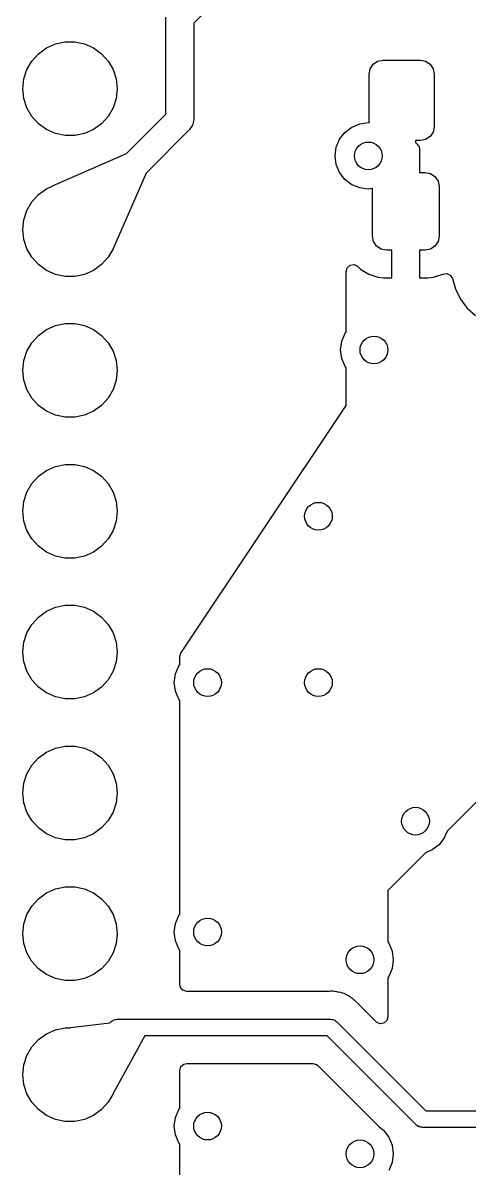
# Model space of a CAD drawing. Extents: x 90 to 175, y -109.5 to -35.9.
# Drawn here: x 108.17 to 116.22, y -81.26 to -60.6 of the extents above; entities that cross this region are included whole.
import ezdxf

# ---------------------------------------------------------------- set-up
doc = ezdxf.new("R2010")
doc.units = 0
doc.layers.add('BLACK', color=7, linetype='CONTINUOUS')

msp = doc.modelspace()

# ---------------------------------------------------------------- linework, layer by layer
at = {"layer": 'BLACK', "linetype": 'CONTINUOUS'}
for p, q in [((113.176777, -58.676777), (111.25, -60.603554)), ((110.75, -62.246446), (110.75, -60.5)), ((111.25, -60.603554), (111.25, -62.349994)), ((108.451239, -61.158327), (108.595, -61.053878)), ((108.595, -61.053878), (108.757336, -60.981602)), ((108.757336, -60.981602), (108.931151, -60.944656)), ((108.931151, -60.944656), (109.108849, -60.944656)), ((109.108849, -60.944656), (109.282664, -60.981602)), ((109.282664, -60.981602), (109.445, -61.053878)), ((109.445, -61.053878), (109.588761, -61.158327)), ((108.243486, -61.444274), (108.332336, -61.290383)), ((108.332336, -61.290383), (108.451239, -61.158327)), ((109.588761, -61.158327), (109.707664, -61.290383)), ((109.707664, -61.290383), (109.796514, -61.444274)), ((114.485723, -61.348223), (114.566829, -61.29403)), ((114.566829, -61.29403), (114.6625, -61.275)), ((114.6625, -61.275), (115.3375, -61.275)), ((115.3375, -61.275), (115.433171, -61.29403)), ((115.433171, -61.29403), (115.514277, -61.348223)), ((108.188575, -61.613275), (108.243486, -61.444274)), ((109.796514, -61.444274), (109.851425, -61.613275)), ((114.4125, -61.525), (114.43153, -61.429329)), ((114.4125, -62.401645), (114.4125, -61.525)), ((114.43153, -61.429329), (114.485723, -61.348223)), ((115.514277, -61.348223), (115.56847, -61.429329)), ((115.56847, -61.429329), (115.5875, -61.525)), ((115.5875, -61.525), (115.5875, -62.475)), ((108.17, -61.79), (108.188575, -61.613275)), ((109.851425, -61.613275), (109.87, -61.79)), ((108.188575, -61.966725), (108.17, -61.79)), ((109.87, -61.79), (109.851425, -61.966725)), ((108.243486, -62.135726), (108.188575, -61.966725)), ((108.332336, -62.289617), (108.243486, -62.135726)), ((109.796514, -62.135726), (109.707664, -62.289617)), ((109.851425, -61.966725), (109.796514, -62.135726)), ((108.451239, -62.421673), (108.332336, -62.289617)), ((109.707664, -62.289617), (109.588761, -62.421673)), ((110.042176, -62.954269), (110.75, -62.246446)), ((111.250001, -62.35), (111.23097, -62.445671)), ((111.25, -62.349994), (111.250001, -62.35)), ((108.595, -62.526122), (108.451239, -62.421673)), ((108.757336, -62.598398), (108.595, -62.526122)), ((109.445, -62.526122), (109.282664, -62.598398)), ((109.588761, -62.421673), (109.445, -62.526122)), ((111.176777, -62.526777), (110.396515, -63.307038)), ((111.23097, -62.445671), (111.176777, -62.526777)), ((113.880385, -62.7), (113.975736, -62.575736)), ((113.975736, -62.575736), (114.1, -62.480385)), ((114.1, -62.480385), (114.244709, -62.420445)), ((114.244709, -62.420445), (114.4, -62.4)), ((114.4, -62.4), (114.4125, -62.401645)), ((115.56847, -62.570671), (115.514277, -62.651777)), ((115.5875, -62.475), (115.56847, -62.570671)), ((108.931151, -62.635344), (108.757336, -62.598398)), ((109.108849, -62.635344), (108.931151, -62.635344)), ((109.282664, -62.598398), (109.108849, -62.635344)), ((113.820445, -62.844709), (113.880385, -62.7)), ((115.3375, -62.725), (115.25, -62.725)), ((115.25, -62.725), (115.25, -62.76)), ((115.25, -62.76), (115.286319, -62.796319)), ((115.433171, -62.70597), (115.3375, -62.725)), ((115.514277, -62.651777), (115.433171, -62.70597)), ((108.705191, -63.540099), (110.037982, -62.954359)), ((110.037982, -62.954359), (110.042176, -62.954269)), ((113.8, -63), (113.820445, -62.844709)), ((115.286319, -62.796319), (115.284247, -62.79839)), ((115.284247, -62.79839), (115.313794, -62.832489)), ((115.313794, -62.832489), (115.325, -62.884)), ((115.325, -62.884), (115.325, -63.3)), ((113.820445, -63.155291), (113.8, -63)), ((113.880385, -63.3), (113.820445, -63.155291)), ((110.395639, -63.312018), (109.8099, -64.644807)), ((110.396628, -63.307311), (110.395639, -63.312018)), ((110.396515, -63.307038), (110.396628, -63.307311)), ((113.975736, -63.424264), (113.880385, -63.3)), ((115.325, -63.3), (115.425, -63.3)), ((115.425, -63.3), (115.520671, -63.31903)), ((115.520671, -63.31903), (115.601777, -63.373223)), ((115.601777, -63.373223), (115.65597, -63.454329)), ((108.451239, -63.698327), (108.595, -63.593878)), ((108.595, -63.593878), (108.699092, -63.547533)), ((108.699092, -63.547533), (108.699094, -63.546321)), ((108.699094, -63.546321), (108.705191, -63.540099)), ((114.1, -63.519615), (113.975736, -63.424264)), ((114.244709, -63.579555), (114.1, -63.519615)), ((114.4, -63.6), (114.244709, -63.579555)), ((114.475, -63.590125), (114.4, -63.6)), ((114.475, -64.45), (114.475, -63.590125)), ((115.65597, -63.454329), (115.675, -63.55)), ((115.675, -63.55), (115.675, -64.45)), ((108.332336, -63.830383), (108.451239, -63.698327)), ((108.188575, -64.153275), (108.243486, -63.984274)), ((108.243486, -63.984274), (108.332336, -63.830383)), ((108.17, -64.33), (108.188575, -64.153275)), ((108.188575, -64.506725), (108.17, -64.33)), ((108.243486, -64.675726), (108.188575, -64.506725)), ((109.80505, -64.649454), (109.796514, -64.675726)), ((109.8099, -64.644807), (109.80505, -64.649454)), ((114.49403, -64.545671), (114.475, -64.45)), ((114.548223, -64.626777), (114.49403, -64.545671)), ((114.629329, -64.68097), (114.548223, -64.626777)), ((115.601777, -64.626777), (115.520671, -64.68097)), ((115.65597, -64.545671), (115.601777, -64.626777)), ((115.675, -64.45), (115.65597, -64.545671)), ((108.332336, -64.829617), (108.243486, -64.675726)), ((108.451239, -64.961673), (108.332336, -64.829617)), ((109.707664, -64.829617), (109.588761, -64.961673)), ((109.796514, -64.675726), (109.707664, -64.829617)), ((114.725, -64.7), (114.629329, -64.68097)), ((114.825, -64.7), (114.725, -64.7)), ((114.825, -65.199998), (114.825, -64.7)), ((115.425, -64.7), (115.325, -64.7)), ((115.325, -64.7), (115.325, -65.199999)), ((115.520671, -64.68097), (115.425, -64.7)), ((108.595, -65.066122), (108.451239, -64.961673)), ((109.588761, -64.961673), (109.445, -65.066122)), ((114, -65.085023), (114.019685, -65.017984)), ((114.019685, -65.017984), (114.072489, -64.972229)), ((114.072489, -64.972229), (114.141647, -64.962285)), ((114.141647, -64.962285), (114.205203, -64.99131)), ((114.205203, -64.99131), (114.211681, -64.997342)), ((114.211681, -64.997342), (114.256654, -65.042315)), ((114.256654, -65.042315), (114.405875, -65.134356)), ((108.757336, -65.138398), (108.595, -65.066122)), ((108.931151, -65.175344), (108.757336, -65.138398)), ((109.108849, -65.175344), (108.931151, -65.175344)), ((109.282664, -65.138398), (109.108849, -65.175344)), ((109.445, -65.066122), (109.282664, -65.138398)), ((114, -66.174437), (114, -65.085023)), ((114.405875, -65.134356), (114.40588, -65.134358)), ((114.40588, -65.134358), (114.572302, -65.189505)), ((114.572302, -65.189505), (114.572309, -65.189506)), ((114.572309, -65.189506), (114.675019, -65.199999)), ((114.675019, -65.199999), (114.824999, -65.199999)), ((114.824999, -65.199999), (114.825, -65.199998)), ((115.325, -65.199999), (115.474972, -65.199999)), ((115.474972, -65.199999), (115.474986, -65.199998)), ((115.474986, -65.199998), (115.577697, -65.189505)), ((115.577697, -65.189505), (115.744119, -65.134358)), ((115.744119, -65.134358), (115.744622, -65.134124)), ((115.744622, -65.134124), (115.745, -65.134066)), ((115.745, -65.134066), (115.750977, -65.132086)), ((115.750977, -65.132086), (115.751315, -65.133106)), ((115.751315, -65.133106), (115.813698, -65.123627)), ((115.813698, -65.123627), (115.877484, -65.152142)), ((115.877484, -65.152142), (115.915728, -65.210615)), ((115.915728, -65.210615), (115.916301, -65.212567)), ((115.916301, -65.212567), (115.969417, -65.399247)), ((115.969417, -65.399247), (115.969422, -65.39926)), ((115.969422, -65.39926), (116.060327, -65.581821)), ((116.060327, -65.581821), (116.183237, -65.744581)), ((116.183237, -65.744581), (116.333958, -65.88198)), ((108.595, -66.133878), (108.757336, -66.061602)), ((108.757336, -66.061602), (108.931151, -66.024656)), ((108.931151, -66.024656), (109.108849, -66.024656)), ((109.108849, -66.024656), (109.282664, -66.061602)), ((109.282664, -66.061602), (109.445, -66.133878)), ((108.332336, -66.370383), (108.451239, -66.238327)), ((108.451239, -66.238327), (108.595, -66.133878)), ((109.445, -66.133878), (109.588761, -66.238327)), ((109.588761, -66.238327), (109.707664, -66.370383)), ((113.920445, -66.344709), (113.980385, -66.2)), ((113.980385, -66.2), (114, -66.174437)), ((108.243486, -66.524274), (108.332336, -66.370383)), ((109.707664, -66.370383), (109.796514, -66.524274)), ((113.9, -66.5), (113.920445, -66.344709)), ((113.920445, -66.655291), (113.9, -66.5)), ((108.17, -66.87), (108.188575, -66.693275)), ((108.188575, -66.693275), (108.243486, -66.524274)), ((109.796514, -66.524274), (109.851425, -66.693275)), ((109.851425, -66.693275), (109.87, -66.87)), ((113.980385, -66.8), (113.920445, -66.655291)), ((108.188575, -67.046725), (108.17, -66.87)), ((109.87, -66.87), (109.851425, -67.046725)), ((114, -66.825562), (113.980385, -66.8)), ((114, -67.5), (114, -66.825562)), ((108.243486, -67.215726), (108.188575, -67.046725)), ((109.851425, -67.046725), (109.796514, -67.215726)), ((108.332336, -67.369617), (108.243486, -67.215726)), ((109.796514, -67.215726), (109.707664, -67.369617)), ((108.451239, -67.501673), (108.332336, -67.369617)), ((108.595, -67.606122), (108.451239, -67.501673)), ((109.588761, -67.501673), (109.445, -67.606122)), ((109.707664, -67.369617), (109.588761, -67.501673)), ((111.020826, -71.968761), (114, -67.5)), ((108.757336, -67.678398), (108.595, -67.606122)), ((108.931151, -67.715344), (108.757336, -67.678398)), ((109.108849, -67.715344), (108.931151, -67.715344)), ((109.282664, -67.678398), (109.108849, -67.715344)), ((109.445, -67.606122), (109.282664, -67.678398)), ((108.757336, -68.601602), (108.931151, -68.564656)), ((108.931151, -68.564656), (109.108849, -68.564656)), ((109.108849, -68.564656), (109.282664, -68.601602)), ((108.332336, -68.910383), (108.451239, -68.778327)), ((108.451239, -68.778327), (108.595, -68.673878)), ((108.595, -68.673878), (108.757336, -68.601602)), ((109.282664, -68.601602), (109.445, -68.673878)), ((109.445, -68.673878), (109.588761, -68.778327)), ((109.588761, -68.778327), (109.707664, -68.910383)), ((108.243486, -69.064274), (108.332336, -68.910383)), ((109.707664, -68.910383), (109.796514, -69.064274)), ((108.188575, -69.233275), (108.243486, -69.064274)), ((109.796514, -69.064274), (109.851425, -69.233275)), ((108.17, -69.41), (108.188575, -69.233275)), ((109.851425, -69.233275), (109.87, -69.41)), ((108.188575, -69.586725), (108.17, -69.41)), ((108.243486, -69.755726), (108.188575, -69.586725)), ((109.851425, -69.586725), (109.796514, -69.755726)), ((109.87, -69.41), (109.851425, -69.586725)), ((108.332336, -69.909617), (108.243486, -69.755726)), ((109.796514, -69.755726), (109.707664, -69.909617)), ((108.451239, -70.041673), (108.332336, -69.909617)), ((109.707664, -69.909617), (109.588761, -70.041673)), ((108.595, -70.146122), (108.451239, -70.041673)), ((108.757336, -70.218398), (108.595, -70.146122)), ((108.931151, -70.255344), (108.757336, -70.218398)), ((109.282664, -70.218398), (109.108849, -70.255344)), ((109.445, -70.146122), (109.282664, -70.218398)), ((109.588761, -70.041673), (109.445, -70.146122)), ((109.108849, -70.255344), (108.931151, -70.255344)), ((108.451239, -71.318327), (108.595, -71.213878)), ((108.595, -71.213878), (108.757336, -71.141602)), ((108.757336, -71.141602), (108.931151, -71.104656)), ((108.931151, -71.104656), (109.108849, -71.104656)), ((109.108849, -71.104656), (109.282664, -71.141602)), ((109.282664, -71.141602), (109.445, -71.213878)), ((109.445, -71.213878), (109.588761, -71.318327)), ((108.243486, -71.604274), (108.332336, -71.450383)), ((108.332336, -71.450383), (108.451239, -71.318327)), ((109.588761, -71.318327), (109.707664, -71.450383)), ((109.707664, -71.450383), (109.796514, -71.604274)), ((108.188575, -71.773275), (108.243486, -71.604274)), ((109.796514, -71.604274), (109.851425, -71.773275)), ((108.17, -71.95), (108.188575, -71.773275)), ((109.851425, -71.773275), (109.87, -71.95)), ((108.188575, -72.126725), (108.17, -71.95)), ((109.87, -71.95), (109.851425, -72.126725)), ((111, -72.037544), (111.019685, -71.970505)), ((111, -72.174437), (111, -72.037544)), ((111.019685, -71.970505), (111.020826, -71.968761)), ((108.243486, -72.295726), (108.188575, -72.126725)), ((109.851425, -72.126725), (109.796514, -72.295726)), ((110.920445, -72.344709), (110.980385, -72.2)), ((110.980385, -72.2), (111, -72.174437)), ((108.332336, -72.449617), (108.243486, -72.295726)), ((108.451239, -72.581673), (108.332336, -72.449617)), ((109.707664, -72.449617), (109.588761, -72.581673)), ((109.796514, -72.295726), (109.707664, -72.449617)), ((110.9, -72.5), (110.920445, -72.344709)), ((110.920445, -72.655291), (110.9, -72.5)), ((108.595, -72.686122), (108.451239, -72.581673)), ((108.757336, -72.758398), (108.595, -72.686122)), ((109.445, -72.686122), (109.282664, -72.758398)), ((109.588761, -72.581673), (109.445, -72.686122)), ((110.980385, -72.8), (110.920445, -72.655291)), ((108.931151, -72.795344), (108.757336, -72.758398)), ((109.108849, -72.795344), (108.931151, -72.795344)), ((109.282664, -72.758398), (109.108849, -72.795344)), ((111, -72.825562), (110.980385, -72.8)), ((111, -76.674437), (111, -72.825562)), ((117.681158, -73.31884), (115.81884, -75.181158)), ((108.595, -73.753878), (108.757336, -73.681602)), ((108.757336, -73.681602), (108.931151, -73.644656)), ((108.931151, -73.644656), (109.108849, -73.644656)), ((109.108849, -73.644656), (109.282664, -73.681602)), ((109.282664, -73.681602), (109.445, -73.753878)), ((108.332336, -73.990383), (108.451239, -73.858327)), ((108.451239, -73.858327), (108.595, -73.753878)), ((109.445, -73.753878), (109.588761, -73.858327)), ((109.588761, -73.858327), (109.707664, -73.990383)), ((108.188575, -74.313275), (108.243486, -74.144274)), ((108.243486, -74.144274), (108.332336, -73.990383)), ((109.707664, -73.990383), (109.796514, -74.144274)), ((109.796514, -74.144274), (109.851425, -74.313275)), ((108.17, -74.49), (108.188575, -74.313275)), ((109.851425, -74.313275), (109.87, -74.49)), ((108.188575, -74.666725), (108.17, -74.49)), ((109.87, -74.49), (109.851425, -74.666725)), ((108.243486, -74.835726), (108.188575, -74.666725)), ((109.851425, -74.666725), (109.796514, -74.835726)), ((108.332336, -74.989617), (108.243486, -74.835726)), ((109.796514, -74.835726), (109.707664, -74.989617)), ((108.451239, -75.121673), (108.332336, -74.989617)), ((108.595, -75.226122), (108.451239, -75.121673)), ((109.588761, -75.121673), (109.445, -75.226122)), ((109.707664, -74.989617), (109.588761, -75.121673)), ((115.81884, -75.181158), (115.769615, -75.3)), ((108.757336, -75.298398), (108.595, -75.226122)), ((108.931151, -75.335344), (108.757336, -75.298398)), ((109.108849, -75.335344), (108.931151, -75.335344)), ((109.282664, -75.298398), (109.108849, -75.335344)), ((109.445, -75.226122), (109.282664, -75.298398)), ((115.769615, -75.3), (115.674264, -75.424264)), ((115.431158, -75.56884), (114.75, -76.249999)), ((115.55, -75.519615), (115.431158, -75.56884)), ((115.674264, -75.424264), (115.55, -75.519615)), ((108.757336, -76.221602), (108.931151, -76.184656)), ((108.931151, -76.184656), (109.108849, -76.184656)), ((109.108849, -76.184656), (109.282664, -76.221602)), ((108.332336, -76.530383), (108.451239, -76.398327)), ((108.451239, -76.398327), (108.595, -76.293878)), ((108.595, -76.293878), (108.757336, -76.221602)), ((109.282664, -76.221602), (109.445, -76.293878)), ((109.445, -76.293878), (109.588761, -76.398327)), ((109.588761, -76.398327), (109.707664, -76.530383)), ((114.75, -76.249999), (114.75, -77.174437)), ((108.243486, -76.684274), (108.332336, -76.530383)), ((109.707664, -76.530383), (109.796514, -76.684274)), ((108.188575, -76.853275), (108.243486, -76.684274)), ((109.796514, -76.684274), (109.851425, -76.853275)), ((110.920445, -76.844709), (110.980385, -76.7)), ((110.980385, -76.7), (111, -76.674437)), ((108.17, -77.03), (108.188575, -76.853275)), ((108.188575, -77.206725), (108.17, -77.03)), ((109.851425, -76.853275), (109.87, -77.03)), ((109.87, -77.03), (109.851425, -77.206725)), ((110.9, -77), (110.920445, -76.844709)), ((110.920445, -77.155291), (110.9, -77)), ((108.243486, -77.375726), (108.188575, -77.206725)), ((109.851425, -77.206725), (109.796514, -77.375726)), ((110.980385, -77.3), (110.920445, -77.155291)), ((114.75, -77.174437), (114.769615, -77.2)), ((114.769615, -77.2), (114.829555, -77.344709)), ((108.332336, -77.529617), (108.243486, -77.375726)), ((109.796514, -77.375726), (109.707664, -77.529617)), ((111, -77.325562), (110.980385, -77.3)), ((111, -77.9455), (111, -77.325562)), ((114.829555, -77.344709), (114.85, -77.5)), ((108.451239, -77.661673), (108.332336, -77.529617)), ((108.595, -77.766122), (108.451239, -77.661673)), ((109.588761, -77.661673), (109.445, -77.766122)), ((109.707664, -77.529617), (109.588761, -77.661673)), ((114.829555, -77.655291), (114.769615, -77.8)), ((114.85, -77.5), (114.829555, -77.655291)), ((108.757336, -77.838398), (108.595, -77.766122)), ((108.931151, -77.875344), (108.757336, -77.838398)), ((109.282664, -77.838398), (109.108849, -77.875344)), ((109.445, -77.766122), (109.282664, -77.838398)), ((114.769615, -77.8), (114.75, -77.825562)), ((114.75, -77.825562), (114.75, -78.530692)), ((109.108849, -77.875344), (108.931151, -77.875344)), ((111.011206, -77.997011), (111, -77.9455)), ((111.056961, -78.049815), (111.011206, -77.997011)), ((111.124, -78.0695), (111.056961, -78.049815)), ((113.686392, -78.0695), (111.124, -78.0695)), ((113.69223, -78.069225), (113.686392, -78.0695)), ((113.716786, -78.066903), (113.69223, -78.069225)), ((113.740595, -78.064653), (113.716786, -78.066903)), ((113.740596, -78.064653), (113.740595, -78.064653)), ((113.761555, -78.067973), (113.740596, -78.064653)), ((113.780955, -78.0695), (113.761555, -78.067973)), ((113.802177, -78.0695), (113.780955, -78.0695)), ((113.80218, -78.0695), (113.802177, -78.0695)), ((113.832772, -78.077355), (113.80218, -78.0695)), ((113.849236, -78.081582), (113.832772, -78.077355)), ((113.854951, -78.082766), (113.849236, -78.081582)), ((113.902921, -78.090363), (113.854951, -78.082766)), ((113.902927, -78.090365), (113.902921, -78.090363)), ((113.922396, -78.09879), (113.902927, -78.090365)), ((113.940801, -78.105092), (113.922396, -78.09879)), ((113.961365, -78.110372), (113.940801, -78.105092)), ((113.961368, -78.110373), (113.961365, -78.110372)), ((114.003956, -78.133786), (113.961368, -78.110373)), ((114.009178, -78.136343), (114.003956, -78.133786)), ((114.030295, -78.145482), (114.009178, -78.136343)), ((114.053763, -78.155637), (114.030295, -78.145482)), ((114.070531, -78.168644), (114.053763, -78.155637)), ((114.086792, -78.179325), (114.070531, -78.168644)), ((114.105388, -78.189548), (114.086792, -78.179325)), ((114.105396, -78.189554), (114.105388, -78.189548)), ((114.140798, -78.222799), (114.105396, -78.189554)), ((114.14524, -78.226594), (114.140798, -78.222799)), ((114.151035, -78.231089), (114.14524, -78.226594)), ((114.172756, -78.25281), (114.151035, -78.231089)), ((114.225201, -78.302059), (114.172756, -78.25281)), ((114.230174, -78.30807), (114.225201, -78.302059)), ((114.230361, -78.307914), (114.230174, -78.30807)), ((114.240434, -78.320488), (114.230361, -78.307914)), ((114.538319, -78.618373), (114.240434, -78.320488)), ((109.030391, -78.718843), (109.73774, -78.640127)), ((109.73774, -78.640127), (109.763934, -78.613934)), ((109.763934, -78.613934), (109.781035, -78.60406)), ((109.781035, -78.60406), (109.795, -78.590096)), ((109.795, -78.590096), (109.814074, -78.584984)), ((109.814074, -78.584984), (109.831177, -78.575111)), ((109.831177, -78.575111), (109.850925, -78.575111)), ((109.850925, -78.575111), (109.87, -78.57)), ((109.87, -78.57), (113.72, -78.57)), ((113.72, -78.57), (113.739075, -78.575111)), ((113.739075, -78.575111), (113.758823, -78.575111)), ((113.758823, -78.575111), (113.775925, -78.584984)), ((113.775925, -78.584984), (113.795, -78.590096)), ((113.795, -78.590096), (113.808964, -78.60406)), ((113.808964, -78.60406), (113.826066, -78.613934)), ((113.826066, -78.613934), (115.437132, -80.225)), ((114.544797, -78.624405), (114.538319, -78.618373)), ((114.608353, -78.65343), (114.544797, -78.624405)), ((114.677511, -78.643486), (114.608353, -78.65343)), ((114.730315, -78.597731), (114.677511, -78.643486)), ((114.75, -78.530692), (114.730315, -78.597731)), ((108.451239, -78.938327), (108.595, -78.833878)), ((108.595, -78.833878), (108.757336, -78.761602)), ((108.757336, -78.761602), (108.931151, -78.724656)), ((108.931151, -78.724656), (109.022398, -78.724656)), ((109.022398, -78.724656), (109.023424, -78.722188)), ((109.023424, -78.722188), (109.030391, -78.718843)), ((110.366476, -78.872629), (109.81034, -79.886091)), ((110.36715, -78.87), (110.366476, -78.872629)), ((113.657868, -78.87), (110.36715, -78.87)), ((115.268934, -80.481066), (113.657868, -78.87)), ((108.243486, -79.224274), (108.332336, -79.070383)), ((108.332336, -79.070383), (108.451239, -78.938327)), ((108.188575, -79.393275), (108.243486, -79.224274)), ((108.17, -79.57), (108.188575, -79.393275)), ((111, -79.4945), (111.019685, -79.427461)), ((111, -80.174437), (111, -79.4945)), ((111.019685, -79.427461), (111.072489, -79.381706)), ((111.072489, -79.381706), (111.124, -79.3705)), ((111.124, -79.3705), (113.399192, -79.3705)), ((113.399192, -79.3705), (113.466231, -79.390185)), ((113.466231, -79.390185), (113.486873, -79.406819)), ((113.486873, -79.406819), (114.594865, -80.514811)), ((108.188575, -79.746725), (108.17, -79.57)), ((108.243486, -79.915726), (108.188575, -79.746725)), ((108.332336, -80.069617), (108.243486, -79.915726)), ((109.796514, -79.915726), (109.707664, -80.069617)), ((109.804662, -79.890646), (109.796514, -79.915726)), ((109.81034, -79.886091), (109.804662, -79.890646)), ((108.451239, -80.201673), (108.332336, -80.069617)), ((109.707664, -80.069617), (109.588761, -80.201673)), ((108.595, -80.306122), (108.451239, -80.201673)), ((108.757336, -80.378398), (108.595, -80.306122)), ((109.445, -80.306122), (109.282664, -80.378398)), ((109.588761, -80.201673), (109.445, -80.306122)), ((110.9, -80.5), (110.920445, -80.344709)), ((110.920445, -80.344709), (110.980385, -80.2)), ((110.980385, -80.2), (111, -80.174437)), ((115.437132, -80.225), (122.267867, -80.225)), ((108.931151, -80.415344), (108.757336, -80.378398)), ((109.108849, -80.415344), (108.931151, -80.415344)), ((109.282664, -80.378398), (109.108849, -80.415344)), ((110.920445, -80.655291), (110.9, -80.5)), ((114.594865, -80.514811), (114.674264, -80.575736)), ((115.286035, -80.490939), (115.268934, -80.481066)), ((115.3, -80.504904), (115.286035, -80.490939)), ((115.319074, -80.510015), (115.3, -80.504904)), ((115.336177, -80.519889), (115.319074, -80.510015)), ((115.355925, -80.519889), (115.336177, -80.519889)), ((115.375, -80.525), (115.355925, -80.519889)), ((122.329999, -80.525), (115.375, -80.525)), ((110.980385, -80.8), (110.920445, -80.655291)), ((114.674264, -80.575736), (114.769615, -80.7)), ((114.769615, -80.7), (114.829555, -80.844709)), ((111, -80.825562), (110.980385, -80.8)), ((111, -83.674437), (111, -80.825562)), ((114.829555, -80.844709), (114.85, -81)), ((114.829555, -81.155291), (114.769615, -81.3)), ((114.85, -81), (114.829555, -81.155291))]:
    msp.add_line(p, q, dxfattribs=at)
at = {"layer": 'BLACK'}
for centre in [(114.4, -63), (114.5, -66.5), (113.5, -69.5), (111.5, -72.5), (113.5, -72.5), (115.25, -75), (111.5, -77), (114.25, -77.5), (111.5, -80.5), (114.25, -81)]:
    msp.add_circle(centre, 0.25, dxfattribs=at)

doc.saveas('drawing.dxf')
